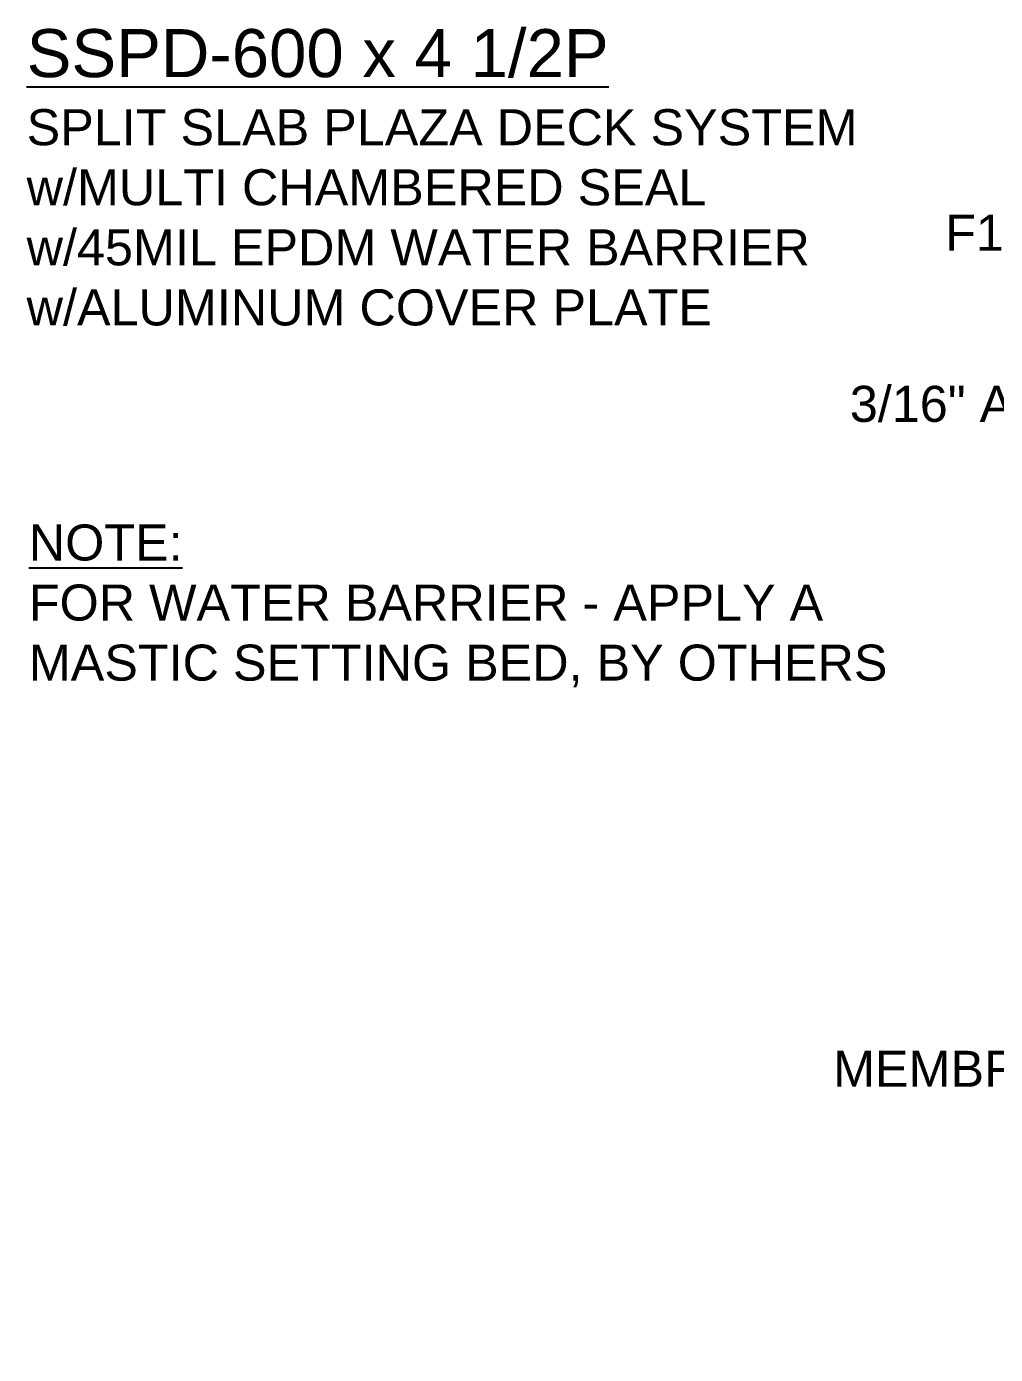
# Model space of a CAD drawing. Header units: inches. Extents: x -5.6 to 44.8, y -10.4 to 2.7.
# Drawn here: x -5.57 to -0.53, y -4.28 to 2.63 of the extents above; entities that cross this region are included whole.
import ezdxf

# ---------------------------------------------------------------- set-up
doc = ezdxf.new("R2010")
doc.units = ezdxf.units.IN
doc.header["$MEASUREMENT"] = 0
doc.layers.add('Conditions', color=1, linetype='Continuous')
doc.layers.add('Text', color=2, linetype='Continuous')
doc.styles.add('ARIAL', font='arial.ttf')
doc.dimstyles.new('Arial', dxfattribs={"dimscale": 1.5, "dimtxt": 0.125, "dimasz": 0.125, "dimexe": 0.125, "dimexo": 0.125, "dimgap": 0.125, "dimtad": 0, "dimtih": 1, "dimtoh": 1, "dimdec": 4, "dimzin": 0, "dimdsep": 46, "dimlunit": 4, "dimtxsty": 'ARIAL', "dimcen": 0.125, "dimadec": 0, "dimazin": 0, "dimtfac": 1, "dimtdec": 4, "dimtofl": 0, "dimtmove": 0, "dimatfit": 3, "dimfxl": 0, "dimfrac": 2, "dimtolj": 1, "dimtzin": 0, "dimarcsym": 0})

msp = doc.modelspace()

# ---------------------------------------------------------------- hatches: boundary and pattern name
at = {"layer": 'Conditions'}
h = msp.add_hatch(dxfattribs=at)
h.set_pattern_fill('AR-CONC', color=256, scale=0.25)
h.set_pattern_definition([(49.99999999999999, (0, 0), (1.793150456501884, -0.1568803374564878), [0.1875, -2.0625]), (355, (0, 0), (-0.3468783340325, 1.88048033425003), [0.15, -1.65]), (100.45144446, (0.1494292025, -0.01307336), (1.44627211681778, 1.723599977421574), [0.15935048, -1.75285528]), (46.18420000000001, (0, 0.5), (2.668103326678931, -0.4137982019826913), [0.28125, -3.09375]), (96.63563549, (0.2223418625, 0.4655167325), (2.336654864185571, 2.435296501936376), [0.239025855, -2.6292844]), (351.1841639899999, (0, 0.5), (2.336654862636933, 2.435296500674975), [0.225, -2.4750000025]), (21, (0.25, 0.375), (1.492267630296154, -1.006547226663347), [0.1875, -2.0625]), (326.0000000000001, (0.25, 0.375), (0.6082883298039543, 1.812875112617133), [0.15, -1.65]), (71.45144474, (0.374355635, 0.291121065), (2.100555941824928, 0.8063278820158846), [0.159350475, -1.75285528]), (37.50000000000001, (0, 0), (0.03039963829322667, 0.8322346345782787), [0, -1.63, 0, -1.675, 0, -1.65625]), (7.499999999999999, (0, 0), (0.6576738436053715, 0.9860292797059006), [0, -0.955, 0, -1.5925, 0, -0.63125]), (327.5, (-0.5575, 0), (1.334556090431023, -0.0563871793359495), [0, -0.625, 0, -1.95, 0, -2.5875]), (317.5, (-0.8075, 0), (1.457965423355966, 0.2502624558307941), [0, -0.8125, 0, -1.295, 0, -1.8375])])
h.paths.add_polyline_path([(3.064496921399762, -1.510656488790119e-09), (2.797889708594587, -1.510656488790119e-09), (-3.33066907387547e-15, -2.220446049250313e-16), (-3.552713678800501e-15, -4.284855725820147), (0.2611655901747949, -4.284855725820147, 0.1862621352433712), (0.3031517609376435, -4.268652717781537), (0.3381947966240637, -4.236872621104721, -0.1862621352433711), (0.3801809673869125, -4.220669613066111), (1.242786265140929, -4.220669613066111, 0.2363382308555702), (1.442939743586521, -4.120464756732821), (1.672947940725631, -3.864559154239362, -0.2363382308555738), (1.873101419171224, -3.76435429790607), (3.064496921399762, -3.76435429790607)])
h.paths.add_polyline_path([(0.1138554419685291, -1.425329820725491), (2.960760285079034, -1.425329820725491), (2.960760285079034, -0.7229935315031171), (0.1138554419685291, -0.7229935315031171)], flags=24)
h.paths.add_polyline_path([(-1.412433685764735, -2.998540834663672), (1.962694213280285, -2.998540834663672), (1.962694213280285, -2.296332444486319), (-1.412433685764735, -2.296332444486319)], flags=9)

# ---------------------------------------------------------------- texts
at = {"layer": 'Text', "style": 'ARIAL'}
for s, insert, char_height, width, attachment_point in [('{\\LSSPD-600 x 4 1/2P\\P\\H0.75x;\\lSPLIT SLAB PLAZA DECK SYSTEM\\Pw/MULTI CHAMBERED SEAL\\Pw/45MIL EPDM WATER BARRIER\\Pw/ALUMINUM COVER PLATE}', (-5.570079082094306, 2.612022460752828), 0.25, 4.739633185605072, 1), ('F1434S w/HLN14S @\\P20" (508mm) O.C.', (1.789134105840402, 1.367896589581548), 0.1875, 2.591562355306763, 6), ('3/16" ALUMINUM COVER\\Pw/45%%D BEVELS', (1.789134105840402, 0.504333305050622), 0.1875, 3.810484674928261, 6), ('{\\LNOTE:}\\PFOR WATER BARRIER - APPLY A MASTIC SETTING BED, BY OTHERS', (-5.558823061059229, 0.03419040759658287), 0.1875, 4.58063197123138, 1), ('WATERPROOFING\\PMEMBRANE (BY OTHERS)', (1.899448135517666, -2.670394518156169), 0.1875, 4.323895635387061, 6)]:
    msp.add_mtext(s, dxfattribs=dict(at, insert=insert, char_height=char_height, width=width, attachment_point=attachment_point))

# ---------------------------------------------------------------- leaders
at = {"layer": 'Text', "annotation_type": 0, "has_hookline": 1, "hookline_direction": 1, "text_width": 3.245566166439291}
msp.add_leader([(3.064496921418934, -3.744363712634211), (2.274448135517666, -2.670394518156169), (2.086948135517666, -2.670394518156169)], dimstyle='Arial', override={"dimgap": 0.125, "dimtad": 0}, dxfattribs=at)

doc.saveas('drawing.dxf')
